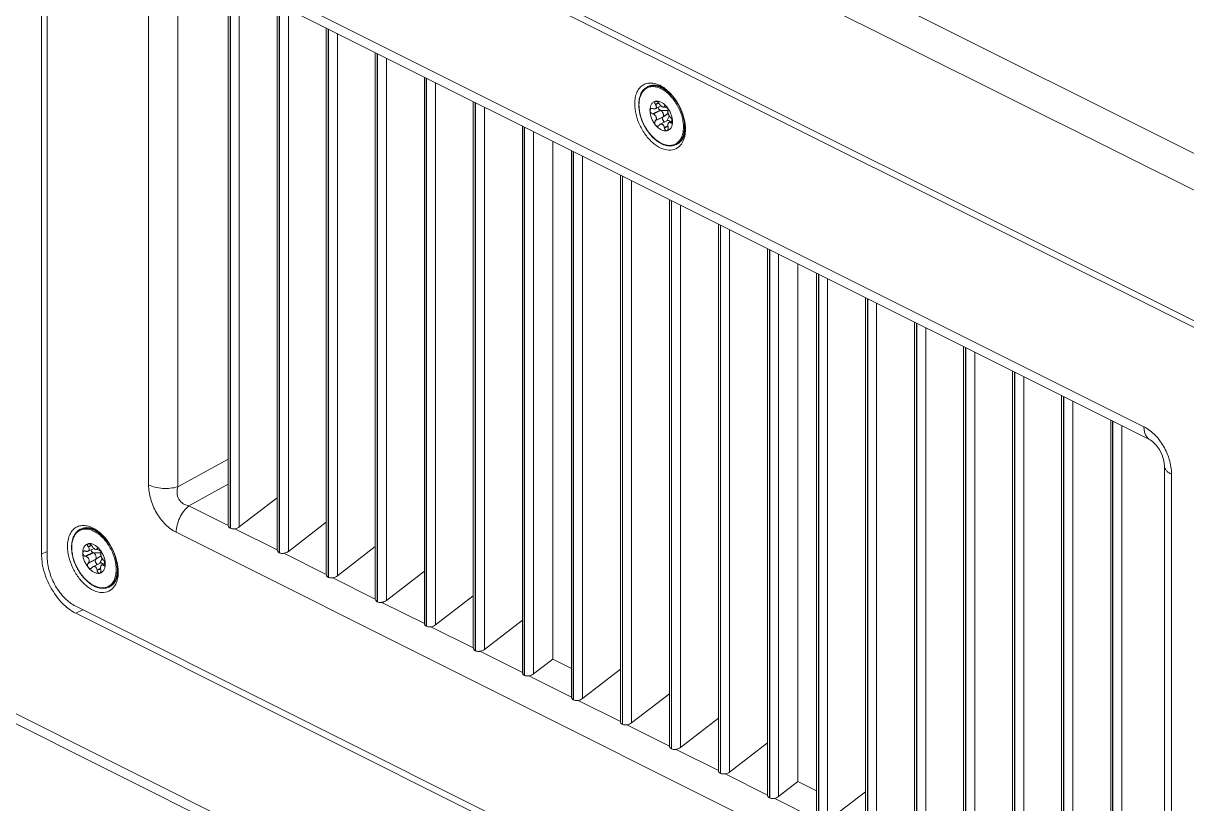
# Model space of a CAD drawing. Header units: millimetres. Extents: x 0 to 2524, y 0 to 1785.
# Drawn here: x 1166.3 to 1281.7, y 776.6 to 854.1 of the extents above; entities that cross this region are included whole.
import ezdxf

# ---------------------------------------------------------------- set-up
doc = ezdxf.new("R2010")
doc.units = ezdxf.units.MM
doc.header["$LTSCALE"] = 0.1
doc.layers.get('0').update_dxf_attribs({"lineweight": 13})

msp = doc.modelspace()

# ---------------------------------------------------------------- linework, layer by layer
for p, q in [((1142.53, 911.15), (1527.2, 718.82)), ((1146.51, 905.51), (1517.31, 720.11)), ((1171.5, 880.06), (1495.07, 718.27)), ((1287.47, 821.38), (1171.5, 879.36)), ((1168.11, 801.39), (1168.11, 877.6)), ((1168.67, 877.31), (1168.67, 801.1)), ((1181.47, 862.06), (1277.5, 814.04)), ((1182.09, 860.76), (1278.12, 812.74)), ((1178.73, 808.28), (1178.73, 860.08)), ((1181.63, 808.09), (1181.63, 859.89)), ((1186.63, 858.49), (1186.63, 804.26)), ((1186.82, 858.4), (1186.82, 803.98)), ((1186.85, 803.97), (1186.85, 858.38)), ((1187.73, 804.11), (1187.73, 857.94)), ((1191.49, 856.06), (1191.49, 801.83)), ((1191.68, 855.97), (1191.68, 801.55)), ((1191.71, 801.54), (1191.71, 855.95)), ((1192.6, 801.67), (1192.6, 855.51)), ((1196.36, 853.63), (1196.36, 799.39)), ((1196.55, 853.53), (1196.55, 799.12)), ((1196.58, 799.1), (1196.58, 853.52)), ((1197.46, 799.24), (1197.46, 853.08)), ((1201.22, 851.19), (1201.22, 796.96)), ((1201.41, 851.1), (1201.41, 796.68)), ((1201.44, 796.67), (1201.44, 851.09)), ((1202.32, 796.81), (1202.32, 850.64)), ((1206.09, 848.76), (1206.09, 794.53)), ((1206.28, 848.67), (1206.28, 794.25)), ((1206.3, 794.24), (1206.3, 848.65)), ((1207.19, 794.38), (1207.19, 848.21)), ((1228.22, 847.78), (1228.28, 847.81)), ((1210.95, 846.33), (1210.95, 792.1)), ((1229.04, 846.35), (1229.01, 846.34)), ((1211.14, 846.24), (1211.14, 791.82)), ((1211.17, 791.81), (1211.17, 846.22)), ((1212.05, 791.94), (1212.05, 845.78)), ((1228.74, 845.62), (1228.8, 845.61)), ((1228.74, 845.1), (1229.48, 845.48)), ((1228.8, 845.09), (1228.74, 845.1)), ((1228.8, 845.09), (1229.53, 845.45)), ((1229.01, 846.06), (1229.32, 846.21)), ((1229.04, 846), (1229.01, 846.06)), ((1229.57, 845.89), (1229.02, 845.61)), ((1229.36, 846.16), (1229.04, 846)), ((1229.38, 846.14), (1229.41, 846.08)), ((1229.48, 845.48), (1229.53, 845.45)), ((1230.28, 845.44), (1229.48, 845.48)), ((1230.28, 845.43), (1229.53, 845.45)), ((1230.29, 845.15), (1229.75, 844.77)), ((1230.28, 845.16), (1229.78, 844.81)), ((1229.86, 845.78), (1230.06, 845.88)), ((1229.89, 845.8), (1230.25, 845.63)), ((1229.9, 845.83), (1230.03, 845.9)), ((1229.9, 845.83), (1229.91, 845.87)), ((1229.91, 845.87), (1229.99, 845.91)), ((1230.28, 845.42), (1230.27, 845.39)), ((1229.01, 844.4), (1229.75, 844.77)), ((1229.01, 844.4), (1229.04, 844.44)), ((1229.04, 844.44), (1229.78, 844.81)), ((1229.41, 844), (1229.38, 843.96)), ((1229.5, 844.07), (1230.21, 844.43)), ((1229.78, 844.81), (1229.75, 844.77)), ((1230.4, 844.89), (1230.16, 844.4)), ((1230.4, 844.88), (1230.16, 844.41)), ((1230.7, 844.42), (1230.37, 844.26)), ((1230.51, 844.75), (1230.55, 844.72)), ((1230.71, 844.33), (1230.51, 844.23)), ((1230.55, 844.2), (1230.51, 844.23)), ((1230.55, 844.2), (1230.71, 844.28)), ((1230.65, 844.59), (1230.64, 844.39)), ((1230.66, 844.55), (1230.66, 844.4)), ((1215.82, 843.9), (1215.82, 789.66)), ((1216.01, 843.8), (1216.01, 789.39)), ((1216.03, 789.37), (1216.03, 843.79)), ((1216.92, 789.51), (1216.92, 843.35)), ((1229.9, 843.76), (1230.26, 843.93)), ((1229.91, 843.69), (1229.9, 843.76)), ((1229.91, 843.69), (1230.26, 843.86)), ((1230.16, 843.42), (1230.18, 843.43)), ((1230.19, 843.43), (1230.19, 843.43)), ((1230.27, 843.83), (1230.28, 843.76)), ((1218.83, 790.99), (1218.83, 842.39)), ((1231.08, 842.05), (1231.15, 842.08)), ((1220.68, 841.46), (1220.68, 787.23)), ((1220.87, 841.37), (1220.87, 786.96)), ((1220.9, 786.94), (1220.9, 841.36)), ((1221.78, 787.08), (1221.78, 840.91)), ((1225.55, 839.03), (1225.55, 784.8)), ((1225.74, 838.94), (1225.74, 784.52)), ((1225.76, 784.51), (1225.76, 838.92)), ((1226.65, 784.65), (1226.65, 838.48)), ((1230.41, 836.6), (1230.41, 782.37)), ((1230.6, 836.51), (1230.6, 782.09)), ((1230.63, 782.08), (1230.63, 836.49)), ((1231.51, 782.21), (1231.51, 836.05)), ((1235.28, 834.17), (1235.28, 779.93)), ((1235.47, 834.07), (1235.47, 779.66)), ((1235.49, 779.64), (1235.49, 834.06)), ((1236.38, 779.78), (1236.38, 833.62)), ((1240.14, 831.74), (1240.14, 777.5)), ((1240.33, 831.64), (1240.33, 777.23)), ((1240.36, 777.21), (1240.36, 831.63)), ((1241.24, 777.35), (1241.24, 831.18)), ((1243.15, 778.83), (1243.15, 830.23)), ((1245.01, 829.3), (1245.01, 775.07)), ((1245.19, 829.21), (1245.19, 774.79)), ((1245.22, 774.78), (1245.22, 829.19)), ((1246.11, 774.92), (1246.11, 828.75)), ((1249.87, 826.87), (1249.87, 772.64)), ((1250.06, 826.78), (1250.06, 772.36)), ((1250.09, 772.35), (1250.09, 826.76)), ((1250.97, 772.48), (1250.97, 826.32)), ((1254.74, 824.44), (1254.74, 770.2)), ((1254.92, 824.34), (1254.92, 769.93)), ((1254.95, 769.91), (1254.95, 824.33)), ((1255.84, 770.05), (1255.84, 823.89)), ((1259.6, 822.01), (1259.6, 767.77)), ((1259.79, 821.91), (1259.79, 767.5)), ((1259.82, 767.48), (1259.82, 821.9)), ((1260.7, 767.62), (1260.7, 821.45)), ((1264.47, 819.57), (1264.47, 765.34)), ((1264.65, 819.48), (1264.65, 765.06)), ((1264.68, 765.05), (1264.68, 819.46)), ((1265.57, 765.19), (1265.57, 819.02)), ((1269.33, 817.14), (1269.33, 762.91)), ((1269.52, 817.05), (1269.52, 762.63)), ((1269.55, 762.62), (1269.55, 817.03)), ((1270.43, 762.76), (1270.43, 816.59)), ((1274.2, 814.71), (1274.2, 760.47)), ((1274.38, 814.61), (1274.38, 760.2)), ((1274.41, 760.18), (1274.41, 814.6)), ((1275.3, 760.32), (1275.3, 814.16)), ((1278.12, 812.74), (1278.12, 812.74)), ((1186.63, 810.82), (1181.63, 808.09)), ((1279.53, 810.18), (1279.53, 809.74)), ((1279.53, 809.74), (1279.53, 758.38)), ((1280.23, 809.33), (1280.23, 757.53)), ((1186.63, 808.34), (1182.72, 806.2)), ((1191.49, 807.01), (1187.73, 804.11)), ((1182.72, 806.2), (1186.63, 804.25)), ((1171.94, 803.87), (1172, 803.9)), ((1277.5, 755.55), (1181.47, 803.57)), ((1186.63, 804.25), (1186.63, 804.26)), ((1186.85, 803.97), (1186.82, 803.98)), ((1187.29, 803.92), (1191.49, 801.82)), ((1196.36, 804.58), (1192.6, 801.67)), ((1172.75, 802.44), (1172.72, 802.43)), ((1168.67, 801.67), (1168.11, 801.39)), ((1172.45, 801.71), (1172.51, 801.7)), ((1172.45, 801.19), (1173.2, 801.57)), ((1172.51, 801.18), (1173.25, 801.54)), ((1172.72, 802.15), (1173.03, 802.3)), ((1172.76, 802.09), (1172.72, 802.15)), ((1173.29, 801.98), (1172.73, 801.7)), ((1173.07, 802.25), (1172.76, 802.09)), ((1173.09, 802.23), (1173.13, 802.17)), ((1173.2, 801.57), (1173.25, 801.54)), ((1174, 801.53), (1173.2, 801.57)), ((1173.99, 801.52), (1173.25, 801.54)), ((1174, 801.24), (1173.47, 800.86)), ((1174, 801.25), (1173.49, 800.9)), ((1173.57, 801.87), (1173.77, 801.97)), ((1173.6, 801.89), (1173.97, 801.71)), ((1173.62, 801.92), (1173.74, 801.99)), ((1173.62, 801.92), (1173.63, 801.96)), ((1173.63, 801.96), (1173.71, 802)), ((1173.99, 801.51), (1173.98, 801.48)), ((1191.49, 801.82), (1191.49, 801.83)), ((1191.71, 801.54), (1191.68, 801.55)), ((1192.15, 801.49), (1196.36, 799.39)), ((1201.22, 802.15), (1197.46, 799.24)), ((1172.51, 801.18), (1172.45, 801.19)), ((1172.72, 800.49), (1173.47, 800.86)), ((1172.72, 800.49), (1172.76, 800.53)), ((1172.76, 800.53), (1173.49, 800.9)), ((1173.13, 800.09), (1173.09, 800.05)), ((1173.21, 800.16), (1173.92, 800.52)), ((1173.49, 800.9), (1173.47, 800.86)), ((1174.11, 800.98), (1173.87, 800.49)), ((1174.12, 800.97), (1173.88, 800.49)), ((1174.42, 800.51), (1174.09, 800.35)), ((1174.23, 800.84), (1174.26, 800.81)), ((1174.43, 800.42), (1174.23, 800.32)), ((1174.26, 800.29), (1174.23, 800.32)), ((1174.26, 800.29), (1174.42, 800.37)), ((1174.36, 800.67), (1174.36, 800.48)), ((1174.38, 800.64), (1174.38, 800.49)), ((1173.62, 799.84), (1173.97, 800.02)), ((1173.63, 799.78), (1173.62, 799.84)), ((1173.63, 799.78), (1173.98, 799.95)), ((1173.87, 799.51), (1173.9, 799.52)), ((1173.9, 799.52), (1173.9, 799.52)), ((1173.98, 799.92), (1173.99, 799.85)), ((1196.36, 799.39), (1196.36, 799.39)), ((1196.58, 799.1), (1196.55, 799.12)), ((1197.02, 799.06), (1201.22, 796.95)), ((1206.09, 799.72), (1202.32, 796.81)), ((1174.8, 798.14), (1174.86, 798.17)), ((1201.22, 796.95), (1201.22, 796.96)), ((1201.44, 796.67), (1201.41, 796.68)), ((1201.88, 796.62), (1206.09, 794.52)), ((1210.95, 797.28), (1207.19, 794.38)), ((1171.5, 796.23), (1287.47, 738.24)), ((1172.19, 795.88), (1171.5, 795.53)), ((1495.07, 633.75), (1171.5, 795.53)), ((1146.51, 795.07), (1496.22, 620.21)), ((1206.09, 794.52), (1206.09, 794.53)), ((1215.82, 794.85), (1212.05, 791.94)), ((1146.51, 794.08), (1495.49, 619.6)), ((1206.3, 794.24), (1206.28, 794.25)), ((1206.75, 794.19), (1210.95, 792.09)), ((1210.95, 792.09), (1210.95, 792.1)), ((1211.17, 791.81), (1211.14, 791.82)), ((1211.61, 791.76), (1215.82, 789.66)), ((1218.83, 790.99), (1216.92, 789.51)), ((1218.83, 790.99), (1220.68, 790.06)), ((1225.55, 789.99), (1221.78, 787.08)), ((1215.82, 789.66), (1215.82, 789.66)), ((1216.03, 789.37), (1216.01, 789.39)), ((1216.47, 789.33), (1220.68, 787.22)), ((1230.41, 787.55), (1226.65, 784.65)), ((1220.68, 787.22), (1220.68, 787.23)), ((1220.9, 786.94), (1220.87, 786.96)), ((1221.34, 786.89), (1225.55, 784.79)), ((1235.28, 785.12), (1231.51, 782.21)), ((1225.55, 784.79), (1225.55, 784.8)), ((1225.76, 784.51), (1225.74, 784.52)), ((1226.2, 784.46), (1230.41, 782.36)), ((1230.41, 782.36), (1230.41, 782.37)), ((1230.63, 782.08), (1230.6, 782.09)), ((1231.07, 782.03), (1235.28, 779.93)), ((1240.14, 782.69), (1236.38, 779.78)), ((1235.28, 779.93), (1235.28, 779.93)), ((1235.49, 779.64), (1235.47, 779.66)), ((1235.93, 779.6), (1240.14, 777.49)), ((1243.15, 778.83), (1241.24, 777.35)), ((1243.15, 778.83), (1245.01, 777.9)), ((1240.14, 777.49), (1240.14, 777.5)), ((1240.36, 777.21), (1240.33, 777.23)), ((1240.8, 777.17), (1245.01, 775.06)), ((1249.87, 777.82), (1246.11, 774.92))]:
    msp.add_line(p, q)
msp.add_lwpolyline([(1278.12, 812.74), (1278.36, 812.6), (1278.69, 812.27), (1279.04, 811.8), (1279.31, 811.23), (1279.48, 810.66), (1279.53, 810.18)])
for centre, radius, start, end in [((1228.76, 846.7), 1.2, 113.296, 116.5662), ((1227.81, 844.7), 3.63, 53.1021, 55.9169), ((1227.67, 844.51), 3.86, 51.5572, 53.1153), ((1227.55, 844.36), 4.06, 49.3162, 51.5518), ((1227.7, 844.24), 3.86, 46.173, 48.0654), ((1227.54, 844.08), 4.09, 43.3817, 46.1547), ((1227.46, 844), 4.2, 43.1152, 43.3884), ((1227.4, 843.95), 4.28, 41.6542, 43.1103), ((1227.14, 843.73), 4.62, 35.7119, 41.5794), ((1227.14, 843.73), 4.74, 35.7147, 41.5814), ((1230.77, 846.02), 3.4, 180.0006, 180.4861), ((1228.46, 844.39), 2.2, 39.6153, 43.0298), ((1230.03, 844.03), 0.622, 281.697, 284.5236), ((1227.97, 843.57), 4.03, 1.4294, 3.7819), ((1228.19, 843.57), 3.81, 0.0052, 1.421), ((1230.55, 843.13), 1.2, 296.5682, 299.8233), ((1230.6, 843.17), 1.21, 296.5769, 307.8677), ((1230.49, 843.29), 1.38, 317.6842, 320.5538), ((1172.47, 802.79), 1.2, 113.296, 116.5662), ((1171.52, 800.79), 3.63, 53.1021, 55.9169), ((1171.38, 800.6), 3.86, 51.5572, 53.1153), ((1171.26, 800.45), 4.06, 49.3162, 51.5518), ((1171.41, 800.33), 3.86, 46.173, 48.0654), ((1171.25, 800.17), 4.09, 43.3817, 46.1547), ((1171.17, 800.09), 4.2, 43.1152, 43.3884), ((1171.11, 800.04), 4.28, 41.6542, 43.1103), ((1170.86, 799.82), 4.62, 35.7119, 41.5794), ((1170.85, 799.82), 4.74, 35.7147, 41.5814), ((1173.41, 801.39), 5.3, 180.0337, 183.6437), ((1174.48, 802.11), 3.4, 180.0006, 180.4861), ((1172.17, 800.48), 2.2, 39.6153, 43.0298), ((1173.74, 800.12), 0.622, 281.697, 284.5236), ((1171.68, 799.66), 4.03, 1.4294, 3.7819), ((1171.91, 799.66), 3.81, 0.0052, 1.421), ((1174.26, 799.22), 1.2, 296.5682, 299.8233), ((1174.32, 799.26), 1.21, 296.5769, 307.8677), ((1174.2, 799.38), 1.38, 317.6842, 320.5538), ((1173.35, 799.23), 4.13, 238.1538, 243.3646)]:
    msp.add_arc(centre, radius, start, end)
for centre in [(1187.3, 804.35), (1192.16, 801.92), (1197.03, 799.48), (1201.89, 797.05), (1206.76, 794.62), (1211.62, 792.19), (1216.49, 789.75), (1221.35, 787.32), (1226.22, 784.89), (1231.08, 782.46), (1235.95, 780.02), (1240.81, 777.59)]:
    msp.add_ellipse(centre, major_axis=(0.63, 0.179), ratio=0.634557, start_param=-1.768072, end_param=-1.007079)
for points, knots in [([(1226.97, 846.09), (1226.97, 846.3), (1227, 846.7), (1227.16, 847.25), (1227.44, 847.69), (1227.7, 847.91), (1227.83, 847.99)], [0, 0, 0, 0, 0.28868, 0.548854, 0.782798, 1, 1, 1, 1]), ([(1227.37, 846.02), (1227.37, 846.21), (1227.39, 846.5), (1227.49, 846.86), (1227.58, 847.11), (1227.7, 847.32), (1227.85, 847.51), (1228.02, 847.66), (1228.15, 847.74), (1228.22, 847.78)], [0, 0, 0, 0, 0.285392, 0.417936, 0.543856, 0.663798, 0.778818, 0.890321, 1, 1, 1, 1]), ([(1229.6, 847.59), (1229.46, 847.66), (1229.18, 847.77), (1228.83, 847.82), (1228.56, 847.8), (1228.37, 847.75), (1228.19, 847.68), (1228.03, 847.58), (1227.89, 847.46), (1227.76, 847.31), (1227.65, 847.13), (1227.55, 846.94), (1227.48, 846.72), (1227.41, 846.41), (1227.39, 846.16), (1227.39, 845.99)], [0, 0, 0, 0, 0.134718, 0.256832, 0.314289, 0.370104, 0.425075, 0.480068, 0.535949, 0.593509, 0.653412, 0.716168, 0.782107, 0.851412, 1, 1, 1, 1]), ([(1227.83, 847.99), (1227.97, 848.06), (1228.28, 848.17), (1228.8, 848.17), (1229.33, 848.01), (1229.67, 847.82), (1229.84, 847.7)], [0, 0, 0, 0, 0.220157, 0.453848, 0.71227, 1, 1, 1, 1]), ([(1228.28, 847.81), (1228.37, 847.85), (1228.57, 847.92), (1228.88, 847.96), (1229.21, 847.92), (1229.43, 847.86), (1229.54, 847.81)], [0, 0, 0, 0, 0.23416, 0.475216, 0.729085, 1, 1, 1, 1]), ([(1229.71, 847.72), (1229.59, 847.78), (1229.34, 847.88), (1229.02, 847.94), (1228.78, 847.94), (1228.6, 847.92), (1228.44, 847.88), (1228.33, 847.83), (1228.28, 847.81)], [0, 0, 0, 0, 0.278944, 0.534783, 0.655555, 0.772578, 0.886969, 1, 1, 1, 1]), ([(1229.65, 847.69), (1229.54, 847.75), (1229.3, 847.84), (1228.94, 847.92), (1228.65, 847.91), (1228.43, 847.86), (1228.33, 847.83), (1228.28, 847.81)], [0, 0, 0, 0, 0.278209, 0.534456, 0.772603, 0.887165, 1, 1, 1, 1]), ([(1230.28, 847.12), (1230.17, 847.21), (1229.95, 847.39), (1229.72, 847.53), (1229.6, 847.59)], [0, 0, 0, 0, 0.516834, 1, 1, 1, 1]), ([(1230.01, 847.48), (1229.98, 847.5), (1229.86, 847.57), (1229.74, 847.64), (1229.65, 847.69)], [0, 0, 0, 0, 0.25686, 1, 1, 1, 1]), ([(1230.07, 847.51), (1230.04, 847.53), (1229.93, 847.6), (1229.81, 847.67), (1229.71, 847.72)], [0, 0, 0, 0, 0.25686, 1, 1, 1, 1]), ([(1230.35, 847.2), (1230.32, 847.23), (1230.21, 847.32), (1230.1, 847.41), (1230.01, 847.48)], [0, 0, 0, 0, 0.255737, 1, 1, 1, 1]), ([(1230.19, 847.43), (1230.71, 846.99), (1231.54, 845.86), (1231.95, 844.51), (1231.99, 843.83)], [0, 0, 0, 0, 0.499998, 1, 1, 1, 1]), ([(1228.48, 845.45), (1228.48, 845.56), (1228.5, 845.72), (1228.56, 845.93), (1228.62, 846.06), (1228.71, 846.17), (1228.8, 846.25), (1228.91, 846.32), (1229, 846.34), (1229.04, 846.35)], [0, 0, 0, 0, 0.292489, 0.425478, 0.549994, 0.667323, 0.77954, 0.889431, 1, 1, 1, 1]), ([(1229.01, 846.34), (1229, 846.34), (1228.98, 846.33), (1228.96, 846.3), (1228.95, 846.27), (1228.95, 846.22), (1228.96, 846.14), (1228.99, 846.09), (1229.01, 846.06)], [0, 0, 0, 0, 0.097885, 0.196945, 0.302948, 0.419624, 0.688587, 1, 1, 1, 1]), ([(1229.04, 846.35), (1229.08, 846.36), (1229.16, 846.37), (1229.29, 846.36), (1229.42, 846.33), (1229.6, 846.26), (1229.83, 846.12), (1229.99, 845.97), (1230.07, 845.89)], [0, 0, 0, 0, 0.102583, 0.210144, 0.32398, 0.444974, 0.708853, 1, 1, 1, 1]), ([(1229.38, 846.14), (1229.35, 846.17), (1229.31, 846.23), (1229.23, 846.29), (1229.17, 846.33), (1229.11, 846.35), (1229.07, 846.36), (1229.04, 846.35)], [0, 0, 0, 0, 0.280746, 0.557076, 0.685088, 0.802432, 1, 1, 1, 1]), ([(1230.68, 846.87), (1230.65, 846.9), (1230.55, 847.02), (1230.44, 847.12), (1230.35, 847.2)], [0, 0, 0, 0, 0.254414, 1, 1, 1, 1]), ([(1231.78, 844.22), (1231.75, 844.41), (1231.68, 844.8), (1231.49, 845.37), (1231.23, 845.92), (1231.01, 846.26), (1230.89, 846.42)], [0, 0, 0, 0, 0.24093, 0.491799, 0.746855, 1, 1, 1, 1]), ([(1231.89, 844.23), (1231.86, 844.43), (1231.79, 844.82), (1231.59, 845.41), (1231.33, 845.97), (1231.1, 846.32), (1230.98, 846.49)], [0, 0, 0, 0, 0.240938, 0.491809, 0.746861, 1, 1, 1, 1]), ([(1231.6, 842.11), (1231.46, 841.91), (1231.09, 841.58), (1230.32, 841.44), (1229.51, 841.68), (1228.72, 842.22), (1228.01, 843.01), (1227.44, 843.97), (1227.06, 845.02), (1226.97, 845.74), (1226.97, 846.09)], [0, 0, 0, 0, 0.093914, 0.18813, 0.295826, 0.421919, 0.563565, 0.713337, 0.861833, 1, 1, 1, 1]), ([(1231.08, 842.05), (1231, 842.01), (1230.82, 841.94), (1230.52, 841.91), (1230.21, 841.93), (1229.9, 842.01), (1229.58, 842.15), (1229.26, 842.35), (1228.95, 842.59), (1228.66, 842.87), (1228.38, 843.2), (1228.13, 843.56), (1227.91, 843.94), (1227.72, 844.34), (1227.57, 844.76), (1227.46, 845.17), (1227.39, 845.58), (1227.37, 845.86), (1227.37, 845.99)], [0, 0, 0, 0, 0.046162, 0.093539, 0.14319, 0.195908, 0.252154, 0.312065, 0.375489, 0.442037, 0.511131, 0.58206, 0.65402, 0.726157, 0.797611, 0.867553, 0.935227, 1, 1, 1, 1]), ([(1227.39, 845.99), (1227.39, 845.82), (1227.42, 845.46), (1227.53, 844.92), (1227.72, 844.38), (1227.97, 843.86), (1228.27, 843.37), (1228.62, 842.94), (1229, 842.57), (1229.4, 842.28), (1229.76, 842.1), (1230.03, 842.02), (1230.23, 841.98), (1230.43, 841.96), (1230.62, 841.98), (1230.8, 842.02), (1230.96, 842.08), (1231.12, 842.17), (1231.26, 842.28), (1231.39, 842.41), (1231.51, 842.57), (1231.6, 842.75), (1231.71, 843.01), (1231.76, 843.23), (1231.78, 843.38)], [0, 0, 0, 0, 0.068636, 0.141294, 0.216628, 0.293067, 0.36896, 0.442698, 0.512838, 0.578246, 0.638256, 0.666243, 0.692947, 0.718503, 0.743108, 0.767017, 0.790534, 0.813988, 0.837717, 0.862037, 0.887221, 0.913488, 0.940997, 1, 1, 1, 1]), ([(1228.57, 845.62), (1228.56, 845.61), (1228.53, 845.59), (1228.5, 845.55), (1228.48, 845.5), (1228.48, 845.46), (1228.48, 845.45)], [0, 0, 0, 0, 0.236599, 0.476208, 0.728722, 1, 1, 1, 1]), ([(1229.04, 843.98), (1228.95, 844.09), (1228.8, 844.31), (1228.62, 844.68), (1228.51, 845.06), (1228.48, 845.32), (1228.48, 845.45)], [0, 0, 0, 0, 0.254359, 0.512919, 0.764766, 1, 1, 1, 1]), ([(1228.48, 845.45), (1228.48, 845.41), (1228.49, 845.33), (1228.55, 845.23), (1228.63, 845.15), (1228.7, 845.11), (1228.74, 845.1)], [0, 0, 0, 0, 0.239462, 0.49734, 0.756045, 1, 1, 1, 1]), ([(1228.74, 845.62), (1228.71, 845.63), (1228.67, 845.64), (1228.61, 845.63), (1228.59, 845.62), (1228.57, 845.62)], [0, 0, 0, 0, 0.525273, 0.767904, 1, 1, 1, 1]), ([(1228.8, 845.61), (1228.82, 845.6), (1228.86, 845.59), (1228.91, 845.59), (1228.97, 845.59), (1229, 845.61), (1229.02, 845.61)], [0, 0, 0, 0, 0.273271, 0.531241, 0.772973, 1, 1, 1, 1]), ([(1229.02, 845.61), (1229.03, 845.62), (1229.06, 845.64), (1229.09, 845.68), (1229.11, 845.72), (1229.12, 845.77), (1229.11, 845.83), (1229.1, 845.91), (1229.07, 845.97), (1229.04, 846)], [0, 0, 0, 0, 0.11066, 0.218773, 0.328694, 0.444664, 0.569516, 0.704271, 1, 1, 1, 1]), ([(1229.48, 845.48), (1229.46, 845.49), (1229.42, 845.52), (1229.36, 845.58), (1229.31, 845.66), (1229.29, 845.72), (1229.28, 845.75)], [0, 0, 0, 0, 0.224639, 0.474754, 0.738214, 1, 1, 1, 1]), ([(1229.57, 845.89), (1229.54, 845.92), (1229.48, 845.98), (1229.43, 846.04), (1229.41, 846.08)], [0, 0, 0, 0, 0.500571, 1, 1, 1, 1]), ([(1229.78, 844.81), (1229.79, 844.83), (1229.81, 844.88), (1229.82, 844.97), (1229.81, 845.06), (1229.78, 845.16), (1229.73, 845.25), (1229.68, 845.34), (1229.61, 845.4), (1229.56, 845.44), (1229.53, 845.45)], [0, 0, 0, 0, 0.100163, 0.214155, 0.341032, 0.476829, 0.616268, 0.753439, 0.882721, 1, 1, 1, 1]), ([(1229.86, 845.78), (1229.85, 845.78), (1229.83, 845.77), (1229.8, 845.77), (1229.77, 845.78), (1229.72, 845.79), (1229.65, 845.83), (1229.6, 845.87), (1229.57, 845.89)], [0, 0, 0, 0, 0.081289, 0.172033, 0.275865, 0.394549, 0.674735, 1, 1, 1, 1]), ([(1229.9, 845.83), (1229.9, 845.82), (1229.89, 845.8), (1229.87, 845.79), (1229.86, 845.78)], [0, 0, 0, 0, 0.516987, 1, 1, 1, 1]), ([(1229.94, 845.9), (1229.94, 845.9), (1229.92, 845.89), (1229.92, 845.87), (1229.91, 845.87)], [0, 0, 0, 0, 0.479654, 1, 1, 1, 1]), ([(1230.06, 845.88), (1230.05, 845.89), (1230.03, 845.9), (1230, 845.91), (1229.97, 845.91), (1229.95, 845.91), (1229.94, 845.9)], [0, 0, 0, 0, 0.309007, 0.574685, 0.801106, 1, 1, 1, 1]), ([(1230.16, 845.79), (1230.14, 845.81), (1230.11, 845.84), (1230.07, 845.87), (1230.06, 845.88)], [0, 0, 0, 0, 0.531627, 1, 1, 1, 1]), ([(1230.28, 845.42), (1230.28, 845.43), (1230.29, 845.46), (1230.29, 845.5), (1230.28, 845.54), (1230.26, 845.61), (1230.22, 845.7), (1230.18, 845.76), (1230.16, 845.79)], [0, 0, 0, 0, 0.081914, 0.180348, 0.294769, 0.423159, 0.707611, 1, 1, 1, 1]), ([(1230.16, 845.79), (1230.24, 845.69), (1230.4, 845.46), (1230.57, 845.1), (1230.69, 844.71), (1230.71, 844.45), (1230.71, 844.33)], [0, 0, 0, 0, 0.254359, 0.512919, 0.764766, 1, 1, 1, 1]), ([(1230.51, 844.75), (1230.49, 844.76), (1230.45, 844.81), (1230.4, 844.88), (1230.35, 844.97), (1230.31, 845.06), (1230.28, 845.16), (1230.26, 845.25), (1230.25, 845.32), (1230.26, 845.37), (1230.27, 845.39)], [0, 0, 0, 0, 0.110696, 0.240625, 0.384178, 0.53292, 0.676665, 0.805968, 0.914467, 1, 1, 1, 1]), ([(1228.8, 845.09), (1228.86, 845.07), (1228.95, 845.01), (1229.04, 844.91), (1229.09, 844.81), (1229.12, 844.71), (1229.12, 844.61), (1229.09, 844.52), (1229.06, 844.47), (1229.04, 844.44)], [0, 0, 0, 0, 0.249375, 0.381505, 0.514159, 0.64429, 0.769426, 0.888065, 1, 1, 1, 1]), ([(1229.01, 844.4), (1228.99, 844.37), (1228.95, 844.31), (1228.95, 844.19), (1228.97, 844.08), (1229.01, 844.01), (1229.04, 843.98)], [0, 0, 0, 0, 0.226942, 0.475503, 0.738548, 1, 1, 1, 1]), ([(1229.04, 843.98), (1229.06, 843.96), (1229.1, 843.92), (1229.17, 843.89), (1229.24, 843.88), (1229.29, 843.89), (1229.31, 843.9)], [0, 0, 0, 0, 0.278794, 0.535291, 0.771972, 1, 1, 1, 1]), ([(1230.16, 843.42), (1230.11, 843.41), (1230.02, 843.41), (1229.88, 843.42), (1229.74, 843.46), (1229.59, 843.52), (1229.45, 843.6), (1229.25, 843.75), (1229.12, 843.88), (1229.04, 843.98)], [0, 0, 0, 0, 0.100852, 0.207172, 0.320423, 0.441479, 0.570535, 0.707242, 1, 1, 1, 1]), ([(1229.31, 843.9), (1229.32, 843.91), (1229.35, 843.92), (1229.37, 843.94), (1229.38, 843.96)], [0, 0, 0, 0, 0.491084, 1, 1, 1, 1]), ([(1229.41, 844), (1229.42, 844.02), (1229.45, 844.04), (1229.48, 844.07), (1229.5, 844.07)], [0, 0, 0, 0, 0.51023, 1, 1, 1, 1]), ([(1229.5, 844.07), (1229.52, 844.08), (1229.56, 844.1), (1229.63, 844.1), (1229.69, 844.08), (1229.75, 844.04), (1229.81, 843.99), (1229.86, 843.89), (1229.89, 843.81), (1229.9, 843.76)], [0, 0, 0, 0, 0.109461, 0.218418, 0.33058, 0.449317, 0.576567, 0.712229, 1, 1, 1, 1]), ([(1229.94, 844.29), (1229.92, 844.3), (1229.88, 844.33), (1229.83, 844.38), (1229.78, 844.44), (1229.75, 844.51), (1229.73, 844.58), (1229.72, 844.67), (1229.73, 844.74), (1229.75, 844.77)], [0, 0, 0, 0, 0.117575, 0.247234, 0.384697, 0.524378, 0.660423, 0.787463, 1, 1, 1, 1]), ([(1230.71, 844.33), (1230.71, 844.22), (1230.7, 844.06), (1230.64, 843.86), (1230.58, 843.73), (1230.5, 843.63), (1230.41, 843.54), (1230.3, 843.47), (1230.23, 843.44), (1230.19, 843.43)], [0, 0, 0, 0, 0.292043, 0.425248, 0.550191, 0.667997, 0.780507, 0.890228, 1, 1, 1, 1]), ([(1230.33, 844.44), (1230.31, 844.44), (1230.28, 844.45), (1230.24, 844.44), (1230.22, 844.43), (1230.21, 844.43)], [0, 0, 0, 0, 0.520186, 0.762961, 1, 1, 1, 1]), ([(1230.37, 844.26), (1230.36, 844.25), (1230.34, 844.24), (1230.31, 844.2), (1230.29, 844.15), (1230.27, 844.1), (1230.26, 844.04), (1230.25, 843.95), (1230.26, 843.88), (1230.27, 843.83)], [0, 0, 0, 0, 0.083137, 0.178761, 0.289183, 0.4138, 0.55033, 0.6957, 1, 1, 1, 1]), ([(1230.51, 844.33), (1230.48, 844.35), (1230.43, 844.4), (1230.36, 844.43), (1230.33, 844.44)], [0, 0, 0, 0, 0.534828, 1, 1, 1, 1]), ([(1230.51, 844.23), (1230.5, 844.24), (1230.48, 844.25), (1230.44, 844.27), (1230.41, 844.27), (1230.38, 844.26), (1230.37, 844.26)], [0, 0, 0, 0, 0.288082, 0.541806, 0.772346, 1, 1, 1, 1]), ([(1230.7, 844.42), (1230.7, 844.45), (1230.68, 844.51), (1230.65, 844.6), (1230.6, 844.67), (1230.57, 844.7), (1230.55, 844.72)], [0, 0, 0, 0, 0.274561, 0.545123, 0.791997, 1, 1, 1, 1]), ([(1230.55, 844.2), (1230.56, 844.19), (1230.57, 844.18), (1230.6, 844.17), (1230.63, 844.17), (1230.64, 844.17), (1230.65, 844.17)], [0, 0, 0, 0, 0.294551, 0.551982, 0.781276, 1, 1, 1, 1]), ([(1230.65, 844.17), (1230.66, 844.18), (1230.68, 844.2), (1230.7, 844.23), (1230.71, 844.28), (1230.71, 844.31), (1230.71, 844.33)], [0, 0, 0, 0, 0.190975, 0.416283, 0.686233, 1, 1, 1, 1]), ([(1230.71, 844.33), (1230.71, 844.34), (1230.71, 844.37), (1230.71, 844.4), (1230.7, 844.42)], [0, 0, 0, 0, 0.238011, 1, 1, 1, 1]), ([(1231.8, 843.78), (1231.8, 843.82), (1231.8, 843.97), (1231.79, 844.11), (1231.78, 844.22)], [0, 0, 0, 0, 0.244432, 1, 1, 1, 1]), ([(1231.92, 843.78), (1231.92, 843.82), (1231.91, 843.97), (1231.9, 844.12), (1231.89, 844.23)], [0, 0, 0, 0, 0.244425, 1, 1, 1, 1]), ([(1229.91, 843.69), (1229.92, 843.65), (1229.94, 843.58), (1229.99, 843.5), (1230.04, 843.45), (1230.08, 843.43), (1230.12, 843.42), (1230.14, 843.42), (1230.16, 843.42)], [0, 0, 0, 0, 0.297992, 0.57064, 0.692364, 0.803082, 0.904393, 1, 1, 1, 1]), ([(1230.18, 843.43), (1230.19, 843.44), (1230.21, 843.45), (1230.24, 843.48), (1230.26, 843.52), (1230.28, 843.58), (1230.29, 843.66), (1230.29, 843.73), (1230.28, 843.76)], [0, 0, 0, 0, 0.096427, 0.2004, 0.313931, 0.437364, 0.708911, 1, 1, 1, 1]), ([(1231.14, 842.09), (1231.21, 842.12), (1231.32, 842.2), (1231.48, 842.35), (1231.61, 842.54), (1231.76, 842.82), (1231.86, 843.15), (1231.91, 843.5), (1231.92, 843.69), (1231.92, 843.78)], [0, 0, 0, 0, 0.107509, 0.217606, 0.33198, 0.451961, 0.711547, 0.852303, 1, 1, 1, 1]), ([(1231.98, 843.44), (1231.96, 843.29), (1231.89, 843), (1231.74, 842.67), (1231.59, 842.44), (1231.46, 842.3), (1231.31, 842.18), (1231.2, 842.11), (1231.15, 842.08)], [0, 0, 0, 0, 0.278338, 0.534003, 0.654847, 0.77204, 0.886673, 1, 1, 1, 1]), ([(1231.56, 842.42), (1231.63, 842.5), (1231.75, 842.69), (1231.88, 843.02), (1231.96, 843.39), (1231.98, 843.66), (1231.98, 843.79)], [0, 0, 0, 0, 0.222615, 0.462293, 0.721342, 1, 1, 1, 1]), ([(1232, 843.57), (1232, 843.43), (1231.97, 842.92), (1231.82, 842.41), (1231.6, 842.11)], [0, 0, 0, 0, 0.278051, 1, 1, 1, 1]), ([(1231.78, 843.38), (1231.78, 843.41), (1231.8, 843.54), (1231.8, 843.68), (1231.8, 843.78)], [0, 0, 0, 0, 0.24358, 1, 1, 1, 1]), ([(1231.35, 842.21), (1231.36, 842.22), (1231.42, 842.27), (1231.47, 842.32), (1231.51, 842.36)], [0, 0, 0, 0, 0.247404, 1, 1, 1, 1]), ([(1277.5, 814.04), (1277.62, 813.98), (1278.13, 813.69), (1278.57, 813.28), (1278.86, 812.94)], [0, 0, 0, 0, 0.231796, 1, 1, 1, 1]), ([(1277.5, 814.04), (1277.5, 813.9), (1277.52, 813.62), (1277.64, 813.24), (1277.84, 812.93), (1278.03, 812.79), (1278.12, 812.74)], [0, 0, 0, 0, 0.28952, 0.549669, 0.782884, 1, 1, 1, 1]), ([(1278.86, 812.94), (1278.96, 812.82), (1279.35, 812.31), (1279.66, 811.75), (1279.84, 811.3)], [0, 0, 0, 0, 0.245479, 1, 1, 1, 1]), ([(1279.84, 811.3), (1279.9, 811.13), (1280.12, 810.5), (1280.23, 809.83), (1280.23, 809.33)], [0, 0, 0, 0, 0.262345, 1, 1, 1, 1]), ([(1280.23, 809.33), (1280.13, 809.38), (1279.94, 809.49), (1279.71, 809.7), (1279.57, 809.93), (1279.53, 810.1), (1279.53, 810.18)], [0, 0, 0, 0, 0.302254, 0.565582, 0.793516, 1, 1, 1, 1]), ([(1181.47, 803.57), (1181.08, 803.76), (1180.33, 804.33), (1179.46, 805.49), (1178.89, 806.84), (1178.73, 807.81), (1178.73, 808.28)], [0, 0, 0, 0, 0.229422, 0.487941, 0.753171, 1, 1, 1, 1]), ([(1178.73, 808.28), (1178.93, 808.18), (1179.39, 808.02), (1180.37, 807.88), (1181.14, 807.95), (1181.63, 808.09)], [0, 0, 0, 0, 0.228652, 0.48496, 1, 1, 1, 1]), ([(1182.72, 806.2), (1182.53, 806.24), (1182.14, 806.38), (1181.69, 806.84), (1181.51, 807.47), (1181.57, 807.89), (1181.63, 808.09)], [0, 0, 0, 0, 0.239367, 0.491988, 0.749896, 1, 1, 1, 1]), ([(1181.47, 803.57), (1181.47, 804.06), (1181.74, 805.05), (1182.34, 805.88), (1182.72, 806.2)], [0, 0, 0, 0, 0.496927, 1, 1, 1, 1]), ([(1170.68, 802.18), (1170.68, 802.39), (1170.71, 802.79), (1170.88, 803.34), (1171.15, 803.78), (1171.41, 804), (1171.55, 804.07)], [0, 0, 0, 0, 0.28868, 0.548854, 0.782798, 1, 1, 1, 1]), ([(1171.08, 802.11), (1171.08, 802.3), (1171.11, 802.59), (1171.2, 802.95), (1171.3, 803.2), (1171.42, 803.41), (1171.57, 803.6), (1171.74, 803.75), (1171.87, 803.83), (1171.94, 803.87)], [0, 0, 0, 0, 0.285392, 0.417936, 0.543856, 0.663798, 0.778818, 0.890321, 1, 1, 1, 1]), ([(1173.31, 803.68), (1173.17, 803.75), (1172.9, 803.86), (1172.54, 803.91), (1172.27, 803.89), (1172.08, 803.84), (1171.91, 803.77), (1171.75, 803.67), (1171.6, 803.55), (1171.47, 803.4), (1171.36, 803.22), (1171.27, 803.03), (1171.19, 802.81), (1171.12, 802.5), (1171.1, 802.25), (1171.1, 802.08)], [0, 0, 0, 0, 0.134718, 0.256832, 0.314289, 0.370104, 0.425075, 0.480068, 0.535949, 0.593509, 0.653412, 0.716168, 0.782107, 0.851412, 1, 1, 1, 1]), ([(1171.55, 804.07), (1171.69, 804.15), (1172, 804.26), (1172.51, 804.25), (1173.05, 804.1), (1173.39, 803.91), (1173.56, 803.79)], [0, 0, 0, 0, 0.220157, 0.453848, 0.71227, 1, 1, 1, 1]), ([(1172, 803.9), (1172.09, 803.94), (1172.28, 804.01), (1172.6, 804.05), (1172.93, 804.01), (1173.14, 803.95), (1173.25, 803.9)], [0, 0, 0, 0, 0.23416, 0.475216, 0.729085, 1, 1, 1, 1]), ([(1173.43, 803.81), (1173.31, 803.87), (1173.06, 803.97), (1172.74, 804.03), (1172.49, 804.03), (1172.32, 804.01), (1172.15, 803.97), (1172.05, 803.92), (1172, 803.9)], [0, 0, 0, 0, 0.278944, 0.534783, 0.655555, 0.772578, 0.886969, 1, 1, 1, 1]), ([(1173.37, 803.78), (1173.25, 803.84), (1173.01, 803.93), (1172.66, 804), (1172.36, 804), (1172.15, 803.95), (1172.05, 803.92), (1172, 803.9)], [0, 0, 0, 0, 0.278209, 0.534456, 0.772603, 0.887165, 1, 1, 1, 1]), ([(1173.99, 803.21), (1173.89, 803.3), (1173.67, 803.48), (1173.43, 803.62), (1173.31, 803.68)], [0, 0, 0, 0, 0.516834, 1, 1, 1, 1]), ([(1173.72, 803.57), (1173.69, 803.59), (1173.58, 803.66), (1173.46, 803.73), (1173.37, 803.78)], [0, 0, 0, 0, 0.25686, 1, 1, 1, 1]), ([(1173.78, 803.6), (1173.75, 803.62), (1173.64, 803.69), (1173.52, 803.76), (1173.43, 803.81)], [0, 0, 0, 0, 0.25686, 1, 1, 1, 1]), ([(1174.07, 803.29), (1174.04, 803.32), (1173.93, 803.41), (1173.81, 803.5), (1173.72, 803.57)], [0, 0, 0, 0, 0.255737, 1, 1, 1, 1]), ([(1186.82, 803.98), (1186.76, 804.01), (1186.67, 804.08), (1186.63, 804.2), (1186.63, 804.25)], [0, 0, 0, 0, 0.526833, 1, 1, 1, 1]), ([(1187.29, 803.92), (1187.25, 803.92), (1187.1, 803.9), (1186.94, 803.92), (1186.85, 803.97)], [0, 0, 0, 0, 0.271294, 1, 1, 1, 1]), ([(1172.19, 801.54), (1172.19, 801.65), (1172.21, 801.81), (1172.27, 802.02), (1172.34, 802.14), (1172.42, 802.25), (1172.52, 802.34), (1172.63, 802.41), (1172.71, 802.43), (1172.75, 802.44)], [0, 0, 0, 0, 0.292489, 0.425478, 0.549994, 0.667323, 0.77954, 0.889431, 1, 1, 1, 1]), ([(1172.72, 802.43), (1172.72, 802.43), (1172.7, 802.42), (1172.68, 802.39), (1172.67, 802.36), (1172.66, 802.3), (1172.68, 802.23), (1172.7, 802.18), (1172.72, 802.15)], [0, 0, 0, 0, 0.097885, 0.196945, 0.302948, 0.419624, 0.688587, 1, 1, 1, 1]), ([(1172.75, 802.44), (1172.79, 802.45), (1172.87, 802.46), (1173, 802.45), (1173.13, 802.42), (1173.32, 802.35), (1173.54, 802.21), (1173.71, 802.06), (1173.78, 801.98)], [0, 0, 0, 0, 0.102583, 0.210144, 0.32398, 0.444974, 0.708853, 1, 1, 1, 1]), ([(1173.09, 802.23), (1173.07, 802.26), (1173.02, 802.32), (1172.95, 802.38), (1172.88, 802.42), (1172.83, 802.44), (1172.78, 802.45), (1172.75, 802.44)], [0, 0, 0, 0, 0.280746, 0.557076, 0.685088, 0.802432, 1, 1, 1, 1]), ([(1173.91, 803.52), (1174.42, 803.08), (1175.25, 801.95), (1175.66, 800.6), (1175.71, 799.92)], [0, 0, 0, 0, 0.499998, 1, 1, 1, 1]), ([(1174.39, 802.96), (1174.37, 802.99), (1174.26, 803.1), (1174.15, 803.21), (1174.07, 803.29)], [0, 0, 0, 0, 0.254414, 1, 1, 1, 1]), ([(1175.49, 800.31), (1175.47, 800.5), (1175.39, 800.89), (1175.2, 801.46), (1174.94, 802.01), (1174.73, 802.35), (1174.61, 802.51)], [0, 0, 0, 0, 0.24093, 0.491799, 0.746855, 1, 1, 1, 1]), ([(1175.6, 800.32), (1175.58, 800.52), (1175.5, 800.91), (1175.31, 801.5), (1175.04, 802.06), (1174.82, 802.41), (1174.7, 802.58)], [0, 0, 0, 0, 0.240938, 0.491809, 0.746861, 1, 1, 1, 1]), ([(1175.32, 798.19), (1175.18, 798), (1174.81, 797.67), (1174.04, 797.53), (1173.22, 797.77), (1172.43, 798.31), (1171.72, 799.1), (1171.15, 800.06), (1170.78, 801.11), (1170.68, 801.83), (1170.68, 802.18)], [0, 0, 0, 0, 0.093914, 0.18813, 0.295826, 0.421919, 0.563565, 0.713337, 0.861833, 1, 1, 1, 1]), ([(1174.8, 798.14), (1174.71, 798.1), (1174.53, 798.03), (1174.24, 798), (1173.93, 798.02), (1173.61, 798.1), (1173.29, 798.24), (1172.97, 798.44), (1172.67, 798.68), (1172.37, 798.96), (1172.1, 799.29), (1171.84, 799.65), (1171.62, 800.03), (1171.43, 800.43), (1171.28, 800.85), (1171.17, 801.26), (1171.1, 801.67), (1171.08, 801.95), (1171.08, 802.08)], [0, 0, 0, 0, 0.046162, 0.093539, 0.14319, 0.195908, 0.252154, 0.312065, 0.375489, 0.442037, 0.511131, 0.58206, 0.65402, 0.726157, 0.797611, 0.867553, 0.935227, 1, 1, 1, 1]), ([(1171.1, 802.08), (1171.1, 801.91), (1171.13, 801.55), (1171.25, 801.01), (1171.43, 800.47), (1171.68, 799.95), (1171.98, 799.46), (1172.33, 799.03), (1172.72, 798.66), (1173.12, 798.37), (1173.47, 798.19), (1173.75, 798.11), (1173.95, 798.07), (1174.14, 798.05), (1174.33, 798.07), (1174.51, 798.1), (1174.68, 798.17), (1174.84, 798.26), (1174.98, 798.37), (1175.11, 798.5), (1175.22, 798.66), (1175.31, 798.84), (1175.42, 799.1), (1175.47, 799.32), (1175.49, 799.47)], [0, 0, 0, 0, 0.068636, 0.141294, 0.216628, 0.293067, 0.36896, 0.442698, 0.512838, 0.578246, 0.638256, 0.666243, 0.692947, 0.718503, 0.743108, 0.767017, 0.790534, 0.813988, 0.837717, 0.862037, 0.887221, 0.913488, 0.940997, 1, 1, 1, 1]), ([(1172.29, 801.71), (1172.27, 801.7), (1172.25, 801.68), (1172.22, 801.64), (1172.2, 801.59), (1172.19, 801.55), (1172.19, 801.54)], [0, 0, 0, 0, 0.236599, 0.476208, 0.728722, 1, 1, 1, 1]), ([(1172.75, 800.07), (1172.67, 800.18), (1172.51, 800.4), (1172.33, 800.77), (1172.22, 801.15), (1172.19, 801.41), (1172.19, 801.54)], [0, 0, 0, 0, 0.254359, 0.512919, 0.764766, 1, 1, 1, 1]), ([(1172.19, 801.54), (1172.19, 801.5), (1172.21, 801.42), (1172.27, 801.32), (1172.35, 801.24), (1172.42, 801.2), (1172.45, 801.19)], [0, 0, 0, 0, 0.239462, 0.49734, 0.756045, 1, 1, 1, 1]), ([(1172.45, 801.71), (1172.42, 801.72), (1172.38, 801.73), (1172.33, 801.72), (1172.3, 801.71), (1172.29, 801.71)], [0, 0, 0, 0, 0.525273, 0.767904, 1, 1, 1, 1]), ([(1172.51, 801.7), (1172.53, 801.69), (1172.57, 801.68), (1172.63, 801.68), (1172.68, 801.68), (1172.71, 801.7), (1172.73, 801.7)], [0, 0, 0, 0, 0.273271, 0.531241, 0.772973, 1, 1, 1, 1]), ([(1172.73, 801.7), (1172.74, 801.71), (1172.77, 801.73), (1172.8, 801.77), (1172.82, 801.81), (1172.83, 801.86), (1172.83, 801.92), (1172.81, 802), (1172.78, 802.06), (1172.76, 802.09)], [0, 0, 0, 0, 0.11066, 0.218773, 0.328694, 0.444664, 0.569516, 0.704271, 1, 1, 1, 1]), ([(1173.2, 801.57), (1173.17, 801.58), (1173.13, 801.61), (1173.07, 801.67), (1173.03, 801.75), (1173.01, 801.81), (1173, 801.84)], [0, 0, 0, 0, 0.224639, 0.474754, 0.738214, 1, 1, 1, 1]), ([(1173.29, 801.98), (1173.26, 802.01), (1173.2, 802.07), (1173.15, 802.13), (1173.13, 802.17)], [0, 0, 0, 0, 0.500571, 1, 1, 1, 1]), ([(1173.49, 800.9), (1173.5, 800.92), (1173.52, 800.97), (1173.53, 801.06), (1173.52, 801.15), (1173.49, 801.25), (1173.45, 801.34), (1173.39, 801.43), (1173.32, 801.49), (1173.27, 801.53), (1173.25, 801.54)], [0, 0, 0, 0, 0.100163, 0.214155, 0.341032, 0.476829, 0.616268, 0.753439, 0.882721, 1, 1, 1, 1]), ([(1173.57, 801.87), (1173.56, 801.87), (1173.55, 801.86), (1173.52, 801.86), (1173.48, 801.87), (1173.43, 801.88), (1173.37, 801.92), (1173.31, 801.96), (1173.29, 801.98)], [0, 0, 0, 0, 0.081289, 0.172033, 0.275865, 0.394549, 0.674735, 1, 1, 1, 1]), ([(1173.62, 801.92), (1173.61, 801.91), (1173.6, 801.89), (1173.58, 801.88), (1173.57, 801.87)], [0, 0, 0, 0, 0.516987, 1, 1, 1, 1]), ([(1173.66, 801.99), (1173.65, 801.99), (1173.64, 801.98), (1173.63, 801.96), (1173.63, 801.96)], [0, 0, 0, 0, 0.479654, 1, 1, 1, 1]), ([(1173.77, 801.97), (1173.76, 801.98), (1173.74, 801.99), (1173.71, 802), (1173.68, 802), (1173.67, 802), (1173.66, 801.99)], [0, 0, 0, 0, 0.309007, 0.574685, 0.801106, 1, 1, 1, 1]), ([(1173.87, 801.88), (1173.85, 801.9), (1173.82, 801.93), (1173.79, 801.96), (1173.77, 801.97)], [0, 0, 0, 0, 0.531627, 1, 1, 1, 1]), ([(1173.99, 801.51), (1174, 801.52), (1174, 801.55), (1174, 801.59), (1174, 801.63), (1173.98, 801.7), (1173.94, 801.79), (1173.89, 801.85), (1173.87, 801.88)], [0, 0, 0, 0, 0.081914, 0.180348, 0.294769, 0.423159, 0.707611, 1, 1, 1, 1]), ([(1173.87, 801.88), (1173.96, 801.78), (1174.11, 801.55), (1174.29, 801.18), (1174.4, 800.8), (1174.43, 800.54), (1174.43, 800.42)], [0, 0, 0, 0, 0.254359, 0.512919, 0.764766, 1, 1, 1, 1]), ([(1174.23, 800.84), (1174.21, 800.85), (1174.17, 800.9), (1174.12, 800.97), (1174.07, 801.06), (1174.03, 801.15), (1173.99, 801.25), (1173.97, 801.34), (1173.97, 801.41), (1173.98, 801.46), (1173.98, 801.48)], [0, 0, 0, 0, 0.110696, 0.240625, 0.384178, 0.53292, 0.676665, 0.805968, 0.914467, 1, 1, 1, 1]), ([(1191.68, 801.55), (1191.63, 801.58), (1191.53, 801.65), (1191.5, 801.76), (1191.49, 801.82)], [0, 0, 0, 0, 0.526833, 1, 1, 1, 1]), ([(1192.15, 801.49), (1192.11, 801.48), (1191.96, 801.47), (1191.81, 801.49), (1191.71, 801.54)], [0, 0, 0, 0, 0.271294, 1, 1, 1, 1]), ([(1168.27, 800.02), (1168.25, 800.11), (1168.18, 800.45), (1168.13, 800.8), (1168.12, 801.05)], [0, 0, 0, 0, 0.256582, 1, 1, 1, 1]), ([(1168.67, 801.1), (1168.67, 800.62), (1168.84, 799.62), (1169.44, 798.22), (1170.33, 797.03), (1171.1, 796.43), (1171.5, 796.23)], [0, 0, 0, 0, 0.246823, 0.511783, 0.770296, 1, 1, 1, 1]), ([(1172.51, 801.18), (1172.58, 801.16), (1172.67, 801.1), (1172.76, 801), (1172.81, 800.9), (1172.83, 800.8), (1172.83, 800.7), (1172.81, 800.61), (1172.78, 800.56), (1172.76, 800.53)], [0, 0, 0, 0, 0.249375, 0.381505, 0.514159, 0.64429, 0.769426, 0.888065, 1, 1, 1, 1]), ([(1172.72, 800.49), (1172.7, 800.46), (1172.67, 800.4), (1172.66, 800.28), (1172.69, 800.17), (1172.73, 800.1), (1172.75, 800.07)], [0, 0, 0, 0, 0.226942, 0.475503, 0.738548, 1, 1, 1, 1]), ([(1173.13, 800.09), (1173.14, 800.11), (1173.16, 800.13), (1173.2, 800.16), (1173.21, 800.16)], [0, 0, 0, 0, 0.51023, 1, 1, 1, 1]), ([(1173.21, 800.16), (1173.23, 800.17), (1173.28, 800.19), (1173.34, 800.19), (1173.41, 800.17), (1173.47, 800.13), (1173.52, 800.08), (1173.58, 799.98), (1173.61, 799.9), (1173.62, 799.84)], [0, 0, 0, 0, 0.109461, 0.218418, 0.33058, 0.449317, 0.576567, 0.712229, 1, 1, 1, 1]), ([(1173.65, 800.38), (1173.63, 800.39), (1173.59, 800.42), (1173.54, 800.47), (1173.5, 800.53), (1173.46, 800.6), (1173.44, 800.67), (1173.43, 800.76), (1173.45, 800.83), (1173.47, 800.86)], [0, 0, 0, 0, 0.117575, 0.247234, 0.384697, 0.524378, 0.660423, 0.787463, 1, 1, 1, 1]), ([(1174.43, 800.42), (1174.43, 800.31), (1174.41, 800.15), (1174.35, 799.95), (1174.29, 799.82), (1174.22, 799.72), (1174.12, 799.63), (1174.02, 799.56), (1173.94, 799.53), (1173.9, 799.52)], [0, 0, 0, 0, 0.292043, 0.425248, 0.550191, 0.667997, 0.780507, 0.890228, 1, 1, 1, 1]), ([(1174.05, 800.53), (1174.03, 800.53), (1173.99, 800.54), (1173.95, 800.53), (1173.93, 800.52), (1173.92, 800.52)], [0, 0, 0, 0, 0.520186, 0.762961, 1, 1, 1, 1]), ([(1174.09, 800.35), (1174.08, 800.34), (1174.05, 800.33), (1174.03, 800.29), (1174, 800.24), (1173.99, 800.19), (1173.97, 800.13), (1173.97, 800.04), (1173.97, 799.97), (1173.98, 799.92)], [0, 0, 0, 0, 0.083137, 0.178761, 0.289183, 0.4138, 0.55033, 0.6957, 1, 1, 1, 1]), ([(1174.22, 800.42), (1174.2, 800.44), (1174.14, 800.49), (1174.08, 800.52), (1174.05, 800.53)], [0, 0, 0, 0, 0.534828, 1, 1, 1, 1]), ([(1174.23, 800.32), (1174.22, 800.33), (1174.19, 800.34), (1174.16, 800.36), (1174.12, 800.36), (1174.1, 800.35), (1174.09, 800.35)], [0, 0, 0, 0, 0.288082, 0.541806, 0.772346, 1, 1, 1, 1]), ([(1174.42, 800.51), (1174.41, 800.54), (1174.4, 800.6), (1174.36, 800.69), (1174.32, 800.75), (1174.28, 800.79), (1174.26, 800.81)], [0, 0, 0, 0, 0.274561, 0.545123, 0.791997, 1, 1, 1, 1]), ([(1174.26, 800.29), (1174.27, 800.28), (1174.29, 800.27), (1174.32, 800.26), (1174.34, 800.26), (1174.36, 800.26), (1174.37, 800.26)], [0, 0, 0, 0, 0.294551, 0.551982, 0.781276, 1, 1, 1, 1]), ([(1174.37, 800.26), (1174.38, 800.27), (1174.4, 800.29), (1174.41, 800.32), (1174.43, 800.37), (1174.43, 800.4), (1174.43, 800.42)], [0, 0, 0, 0, 0.190975, 0.416283, 0.686233, 1, 1, 1, 1]), ([(1174.43, 800.42), (1174.43, 800.43), (1174.43, 800.46), (1174.42, 800.49), (1174.42, 800.51)], [0, 0, 0, 0, 0.238011, 1, 1, 1, 1]), ([(1175.52, 799.87), (1175.52, 799.91), (1175.51, 800.06), (1175.5, 800.2), (1175.49, 800.31)], [0, 0, 0, 0, 0.244432, 1, 1, 1, 1]), ([(1175.63, 799.87), (1175.63, 799.91), (1175.63, 800.06), (1175.62, 800.21), (1175.6, 800.32)], [0, 0, 0, 0, 0.244425, 1, 1, 1, 1]), ([(1170.45, 796.26), (1169.92, 796.74), (1169, 797.92), (1168.44, 799.3), (1168.27, 800.02)], [0, 0, 0, 0, 0.492615, 1, 1, 1, 1]), ([(1172.75, 800.07), (1172.77, 800.05), (1172.81, 800.01), (1172.88, 799.98), (1172.95, 799.97), (1173, 799.98), (1173.02, 799.99)], [0, 0, 0, 0, 0.278794, 0.535291, 0.771972, 1, 1, 1, 1]), ([(1173.87, 799.51), (1173.83, 799.5), (1173.74, 799.49), (1173.6, 799.51), (1173.45, 799.55), (1173.31, 799.61), (1173.16, 799.69), (1172.97, 799.84), (1172.83, 799.97), (1172.75, 800.07)], [0, 0, 0, 0, 0.100852, 0.207172, 0.320423, 0.441479, 0.570535, 0.707242, 1, 1, 1, 1]), ([(1173.02, 799.99), (1173.03, 800), (1173.06, 800.01), (1173.08, 800.03), (1173.09, 800.05)], [0, 0, 0, 0, 0.491084, 1, 1, 1, 1]), ([(1173.63, 799.78), (1173.63, 799.74), (1173.66, 799.67), (1173.7, 799.59), (1173.75, 799.54), (1173.79, 799.52), (1173.83, 799.51), (1173.86, 799.51), (1173.87, 799.51)], [0, 0, 0, 0, 0.297992, 0.57064, 0.692364, 0.803082, 0.904393, 1, 1, 1, 1]), ([(1173.9, 799.52), (1173.91, 799.53), (1173.93, 799.54), (1173.95, 799.57), (1173.97, 799.61), (1174, 799.67), (1174.01, 799.75), (1174, 799.82), (1173.99, 799.85)], [0, 0, 0, 0, 0.096427, 0.2004, 0.313931, 0.437364, 0.708911, 1, 1, 1, 1]), ([(1174.86, 798.18), (1174.92, 798.21), (1175.04, 798.29), (1175.19, 798.44), (1175.32, 798.62), (1175.48, 798.91), (1175.57, 799.24), (1175.62, 799.59), (1175.63, 799.78), (1175.63, 799.87)], [0, 0, 0, 0, 0.107509, 0.217606, 0.33198, 0.451961, 0.711547, 0.852303, 1, 1, 1, 1]), ([(1175.69, 799.53), (1175.67, 799.38), (1175.61, 799.09), (1175.46, 798.76), (1175.3, 798.53), (1175.17, 798.39), (1175.02, 798.27), (1174.92, 798.2), (1174.86, 798.17)], [0, 0, 0, 0, 0.278338, 0.534003, 0.654847, 0.77204, 0.886673, 1, 1, 1, 1]), ([(1175.27, 798.5), (1175.34, 798.59), (1175.46, 798.78), (1175.59, 799.11), (1175.67, 799.48), (1175.69, 799.75), (1175.69, 799.88)], [0, 0, 0, 0, 0.222615, 0.462293, 0.721342, 1, 1, 1, 1]), ([(1175.72, 799.66), (1175.72, 799.52), (1175.69, 799.01), (1175.53, 798.5), (1175.32, 798.19)], [0, 0, 0, 0, 0.278051, 1, 1, 1, 1]), ([(1175.49, 799.47), (1175.49, 799.5), (1175.51, 799.63), (1175.52, 799.77), (1175.52, 799.87)], [0, 0, 0, 0, 0.24358, 1, 1, 1, 1]), ([(1196.55, 799.12), (1196.49, 799.14), (1196.4, 799.22), (1196.36, 799.33), (1196.36, 799.39)], [0, 0, 0, 0, 0.526833, 1, 1, 1, 1]), ([(1197.02, 799.06), (1196.98, 799.05), (1196.83, 799.04), (1196.67, 799.05), (1196.58, 799.1)], [0, 0, 0, 0, 0.271294, 1, 1, 1, 1]), ([(1175.06, 798.3), (1175.08, 798.31), (1175.13, 798.36), (1175.19, 798.41), (1175.22, 798.45)], [0, 0, 0, 0, 0.247404, 1, 1, 1, 1]), ([(1201.41, 796.68), (1201.36, 796.71), (1201.26, 796.79), (1201.23, 796.9), (1201.22, 796.95)], [0, 0, 0, 0, 0.526833, 1, 1, 1, 1]), ([(1201.88, 796.62), (1201.84, 796.62), (1201.69, 796.6), (1201.54, 796.62), (1201.44, 796.67)], [0, 0, 0, 0, 0.271294, 1, 1, 1, 1]), ([(1171.17, 795.72), (1171.11, 795.76), (1170.86, 795.92), (1170.62, 796.11), (1170.45, 796.26)], [0, 0, 0, 0, 0.241581, 1, 1, 1, 1]), ([(1206.28, 794.25), (1206.22, 794.28), (1206.13, 794.35), (1206.09, 794.47), (1206.09, 794.52)], [0, 0, 0, 0, 0.526833, 1, 1, 1, 1]), ([(1206.75, 794.19), (1206.71, 794.19), (1206.56, 794.17), (1206.4, 794.19), (1206.3, 794.24)], [0, 0, 0, 0, 0.271294, 1, 1, 1, 1]), ([(1211.14, 791.82), (1211.09, 791.85), (1210.99, 791.92), (1210.95, 792.03), (1210.95, 792.09)], [0, 0, 0, 0, 0.526833, 1, 1, 1, 1]), ([(1211.61, 791.76), (1211.57, 791.75), (1211.42, 791.74), (1211.27, 791.76), (1211.17, 791.81)], [0, 0, 0, 0, 0.271294, 1, 1, 1, 1]), ([(1216.01, 789.39), (1215.95, 789.41), (1215.86, 789.49), (1215.82, 789.6), (1215.82, 789.66)], [0, 0, 0, 0, 0.526833, 1, 1, 1, 1]), ([(1216.47, 789.33), (1216.44, 789.32), (1216.29, 789.31), (1216.13, 789.32), (1216.03, 789.37)], [0, 0, 0, 0, 0.271294, 1, 1, 1, 1]), ([(1220.87, 786.96), (1220.82, 786.98), (1220.72, 787.06), (1220.68, 787.17), (1220.68, 787.22)], [0, 0, 0, 0, 0.526833, 1, 1, 1, 1]), ([(1221.34, 786.89), (1221.3, 786.89), (1221.15, 786.87), (1221, 786.89), (1220.9, 786.94)], [0, 0, 0, 0, 0.271294, 1, 1, 1, 1]), ([(1225.74, 784.52), (1225.68, 784.55), (1225.59, 784.62), (1225.55, 784.74), (1225.55, 784.79)], [0, 0, 0, 0, 0.526833, 1, 1, 1, 1]), ([(1226.2, 784.46), (1226.16, 784.46), (1226.02, 784.44), (1225.86, 784.46), (1225.76, 784.51)], [0, 0, 0, 0, 0.271294, 1, 1, 1, 1]), ([(1230.6, 782.09), (1230.55, 782.12), (1230.45, 782.19), (1230.41, 782.3), (1230.41, 782.36)], [0, 0, 0, 0, 0.526833, 1, 1, 1, 1]), ([(1231.07, 782.03), (1231.03, 782.02), (1230.88, 782.01), (1230.73, 782.03), (1230.63, 782.08)], [0, 0, 0, 0, 0.271294, 1, 1, 1, 1]), ([(1235.47, 779.66), (1235.41, 779.68), (1235.32, 779.76), (1235.28, 779.87), (1235.28, 779.93)], [0, 0, 0, 0, 0.526833, 1, 1, 1, 1]), ([(1235.93, 779.6), (1235.89, 779.59), (1235.75, 779.58), (1235.59, 779.59), (1235.49, 779.64)], [0, 0, 0, 0, 0.271294, 1, 1, 1, 1]), ([(1240.33, 777.23), (1240.28, 777.25), (1240.18, 777.33), (1240.14, 777.44), (1240.14, 777.49)], [0, 0, 0, 0, 0.526833, 1, 1, 1, 1]), ([(1240.8, 777.17), (1240.76, 777.16), (1240.61, 777.14), (1240.46, 777.16), (1240.36, 777.21)], [0, 0, 0, 0, 0.271294, 1, 1, 1, 1])]:
    msp.add_open_spline(points, degree=3, knots=knots)

doc.saveas('drawing.dxf')
